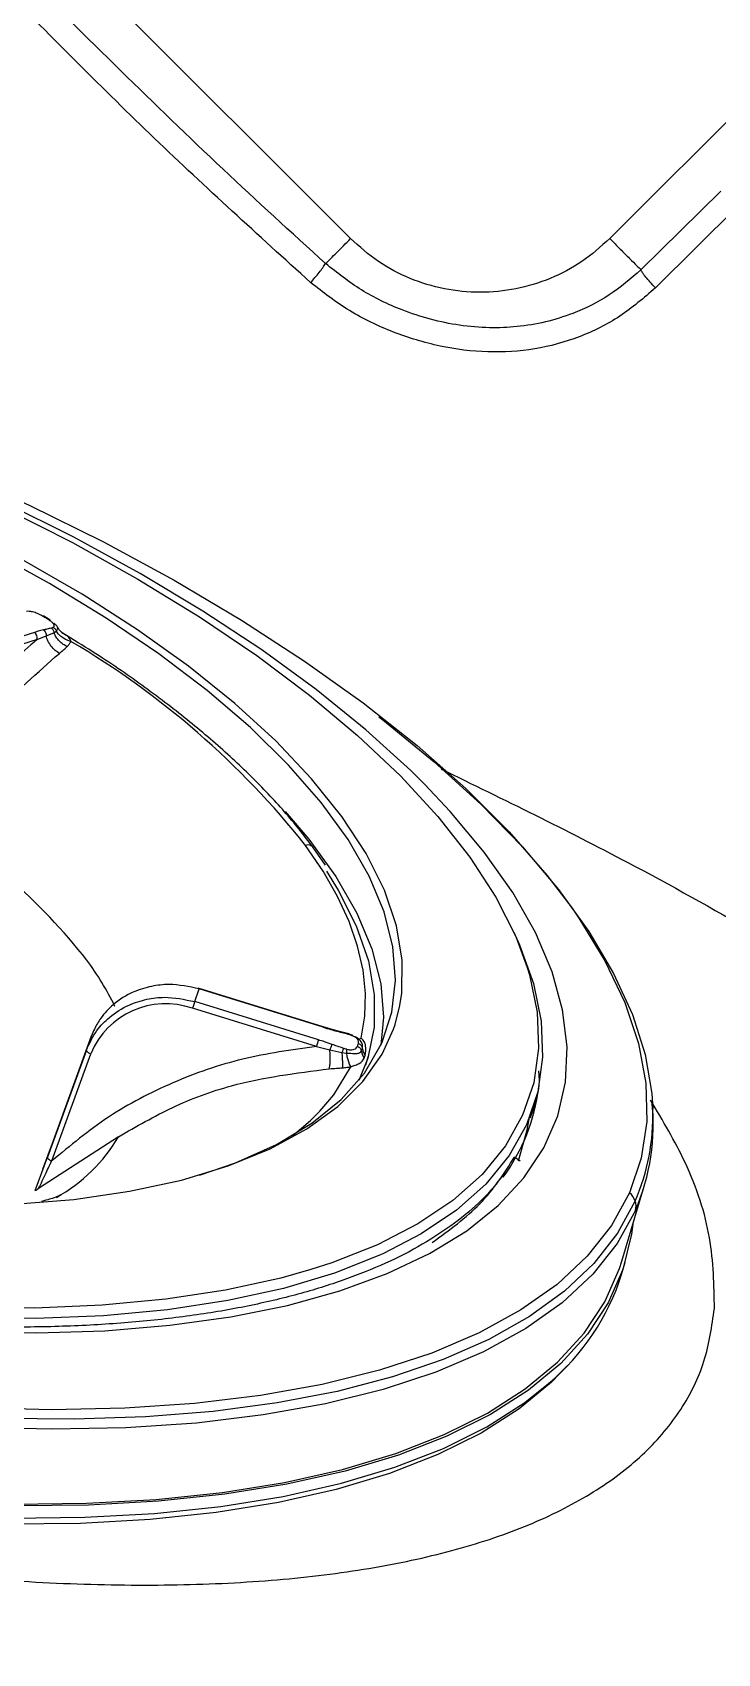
# Model space of a CAD drawing. Extents: x 400 to 501, y 484 to 634.
# Drawn here: x 454.964 to 456.466, y 540.84 to 544.394 of the extents above; entities that cross this region are included whole.
import ezdxf

# ---------------------------------------------------------------- set-up
doc = ezdxf.new("R2010")
doc.units = 0
doc.header["$MEASUREMENT"] = 0
doc.layers.add('DIM', color=3, linetype='Continuous')
doc.layers.add('GEOMETRY', color=3, linetype='Continuous', lineweight=25)

# ---------------------------------------------------------------- blocks, each defined once
blk = doc.blocks.new('2026 GRANDEE')
at = {"layer": 'GEOMETRY', "ltscale": 16}
for p, q in [((5.237, -52.898), (4.5782, -52.2391)), ((6.464, -52.2391), (5.8052, -52.898)), ((6.0486, -52.794), (5.8736, -52.9664)), ((6.0835, -52.8288), (5.9054, -53.006)), ((4.5766, -53.7327), (4.5649, -53.7257)), ((4.5439, -53.7613), (4.3734, -53.8161)), ((4.5498, -53.7766), (4.3793, -53.8315)), ((4.5498, -53.7766), (4.5696, -53.769)), ((4.5696, -53.769), (4.5868, -53.7624)), ((4.6241, -53.7742), (4.6049, -53.7622)), ((5.1818, -54.272), (5.1553, -54.2332)), ((4.8953, -54.5708), (4.9052, -54.543)), ((5.1772, -54.6259), (4.9028, -54.5411)), ((5.1767, -54.6269), (4.9052, -54.543)), ((5.162, -54.6693), (4.8906, -54.5855)), ((5.1666, -54.6547), (4.8953, -54.5708)), ((5.2071, -54.6346), (5.1771, -54.626)), ((4.5854, -54.8755), (4.6692, -54.6458)), ((4.6639, -54.6622), (4.6619, -54.6673)), ((4.6691, -54.6458), (4.6631, -54.6626)), ((5.2329, -54.6415), (5.2068, -54.6345)), ((5.2408, -54.6441), (5.2327, -54.6414)), ((4.658, -54.6769), (4.5725, -54.9116)), ((4.582, -54.9202), (4.6675, -54.6854)), ((5.162, -54.6693), (5.1916, -54.6764)), ((5.1916, -54.6764), (5.218, -54.6827)), ((5.218, -54.6827), (5.2275, -54.6837)), ((5.2703, -54.7092), (5.2761, -54.6897)), ((5.6317, -54.8255), (5.6434, -54.7836)), ((5.6249, -54.8476), (5.629, -54.8248)), ((4.7283, -54.8671), (4.5529, -54.9809)), ((4.5621, -54.9381), (4.5854, -54.8755)), ((5.6249, -54.8476), (5.6046, -54.9205)), ((4.5454, -54.9846), (4.5725, -54.9116)), ((5.6089, -54.9208), (5.5964, -54.912)), ((5.8318, -55.1398), (5.881, -54.9756)), ((5.8312, -55.1689), (5.8393, -55.1421))]:
    blk.add_line(p, q, dxfattribs=at)
at = {"layer": 'GEOMETRY', "ltscale": 16, "flags": 128}
for points in [[(5.3062, -54.6599), (5.3277, -54.5937), (5.3356, -54.5238), (5.3298, -54.4504), (5.3104, -54.3742), (5.2775, -54.2957), (5.2314, -54.2155), (5.1723, -54.1341), (5.1008, -54.0521), (5.0173, -53.9701), (4.9224, -53.8888), (4.8168, -53.8086), (4.7013, -53.7302), (4.5767, -53.6541), (4.4438, -53.5809)], [(3.827, -53.2041), (4.0096, -53.2663), (4.1886, -53.3336), (4.3632, -53.4058), (4.5323, -53.4824), (4.6951, -53.563), (4.8505, -53.6471), (4.9978, -53.7343), (5.1361, -53.8241), (5.2646, -53.9159), (5.3827, -54.0093), (5.4896, -54.1038), (5.5847, -54.1987), (5.6676, -54.2936), (5.7225, -54.366)], [(5.3989, -54.094), (5.3688, -54.0642), (5.2706, -53.975), (5.1615, -53.8867), (5.0423, -53.7998), (4.9134, -53.7148), (4.7758, -53.6322), (4.6301, -53.5525), (4.4774, -53.4762), (4.3184, -53.4037), (4.1541, -53.3354), (3.9854, -53.2717), (3.8134, -53.213)], [(3.8185, -53.2242), (3.9893, -53.283), (4.1567, -53.3468), (4.3194, -53.4153), (4.4767, -53.488), (4.6274, -53.5645), (4.7707, -53.6444), (4.9056, -53.7271), (5.0314, -53.8122), (5.1473, -53.8991), (5.2525, -53.9872), (5.3465, -54.0761), (5.4286, -54.1652), (5.4983, -54.2539), (5.5552, -54.3417), (5.599, -54.428), (5.6245, -54.4959)], [(5.3453, -54.5794), (5.3494, -54.5524), (5.3504, -54.4801), (5.3376, -54.4045), (5.3111, -54.3264), (5.271, -54.2463), (5.2178, -54.1647), (5.1517, -54.0822), (5.0732, -53.9994), (4.983, -53.917), (4.8816, -53.8354), (4.7697, -53.7554), (4.6483, -53.6775), (4.5181, -53.6022), (4.3801, -53.5301), (4.2353, -53.4617), (4.0847, -53.3974), (3.9295, -53.3379), (3.7707, -53.2834)], [(5.861, -55.0079), (5.8222, -55.0786), (5.7705, -55.1447), (5.7061, -55.2057), (5.6293, -55.2614), (5.5405, -55.3115), (5.4402, -55.3557), (5.3289, -55.3938), (5.2073, -55.4256), (5.076, -55.4508), (4.9357, -55.4694), (4.7871, -55.4813), (4.631, -55.4864), (4.4682, -55.4847)], [(5.299, -53.9463), (5.3074, -53.9528), (5.4206, -54.045), (5.5229, -54.138), (5.6139, -54.2314), (5.6929, -54.3247), (5.7597, -54.4173), (5.8137, -54.5089), (5.8549, -54.5988), (5.8828, -54.6866), (5.8974, -54.7719), (5.8996, -54.8066)], [(4.3928, -55.2954), (4.549, -55.2973), (4.6986, -55.2923), (4.8406, -55.2805), (4.9743, -55.262), (5.0988, -55.2368), (5.2134, -55.2051), (5.3175, -55.1671), (5.4104, -55.123), (5.4916, -55.0731), (5.5607, -55.0176), (5.6172, -54.9569), (5.6607, -54.8914), (5.6911, -54.8214), (5.7082, -54.7473), (5.7118, -54.6696), (5.702, -54.5887), (5.6787, -54.5052), (5.6422, -54.4194), (5.5926, -54.3318), (5.5302, -54.2431), (5.4555, -54.1537), (5.3989, -54.094)], [(5.0933, -54.154), (5.1454, -54.2149), (5.2047, -54.2964), (5.251, -54.3768), (5.284, -54.4554), (5.3036, -54.5317), (5.3094, -54.6051), (5.3034, -54.6661)], [(5.2599, -54.6508), (5.2682, -54.6029), (5.2697, -54.5532), (5.2645, -54.502), (5.2525, -54.4493), (5.2338, -54.3954), (5.2085, -54.3404), (5.1766, -54.2847), (5.1383, -54.2283)], [(5.184, -54.2846), (5.2098, -54.3261), (5.2496, -54.4049), (5.2761, -54.4817), (5.2891, -54.5559), (5.2886, -54.6271), (5.2746, -54.6947), (5.2548, -54.7435)], [(5.7225, -54.366), (5.7378, -54.388), (5.7948, -54.4813), (5.8383, -54.573), (5.8682, -54.6626), (5.8842, -54.7496), (5.8863, -54.8335), (5.8744, -54.9138), (5.8486, -54.9901)], [(5.5947, -54.4183), (5.6075, -54.4461), (5.638, -54.531), (5.6549, -54.6134), (5.658, -54.6928), (5.6473, -54.7687), (5.6228, -54.8406), (5.5848, -54.9081), (5.5333, -54.9708), (5.4689, -55.0283), (5.3918, -55.0802), (5.3092, -55.1232)], [(5.6245, -54.4959), (5.6294, -54.5124), (5.6462, -54.5943), (5.6492, -54.6732), (5.6386, -54.7487), (5.6143, -54.8201), (5.5765, -54.8872), (5.5254, -54.9495), (5.4613, -55.0067), (5.3847, -55.0583), (5.296, -55.104), (5.1957, -55.1436), (5.1498, -55.1585)], [(5.3312, -54.6311), (5.3346, -54.6212), (5.3453, -54.5794)], [(5.1767, -54.6269), (5.177, -54.6262), (5.1771, -54.6259), (5.1771, -54.626)], [(3.0997, -54.8045), (3.2609, -54.8535), (3.4234, -54.8967), (3.586, -54.9337), (3.7475, -54.9643), (3.9067, -54.9883), (4.0625, -55.0055), (4.2138, -55.0157), (4.3595, -55.019), (4.4986, -55.0152), (4.63, -55.0044), (4.7527, -54.9867), (4.866, -54.9622), (4.969, -54.9311), (5.0609, -54.8936), (5.1411, -54.85), (5.209, -54.8005), (5.2641, -54.7457), (5.3061, -54.6857), (5.3312, -54.6311)], [(4.9059, -54.9513), (4.985, -54.9242), (5.0747, -54.884), (5.152, -54.8376), (5.2164, -54.7853), (5.2672, -54.7274), (5.3042, -54.6644)], [(5.17, -54.8108), (5.2, -54.7752), (5.2374, -54.7137)], [(5.1095, -54.8648), (5.149, -54.8317), (5.17, -54.8108)], [(5.8486, -54.9901), (5.809, -55.0619), (5.756, -55.1289), (5.6897, -55.1907), (5.6105, -55.2469), (5.5189, -55.2972), (5.4154, -55.3413), (5.3006, -55.3791), (5.1751, -55.4102), (5.0396, -55.4346), (4.8949, -55.452), (4.7418, -55.4623), (4.5811, -55.4656), (4.4137, -55.4618), (4.2406, -55.4509), (4.0628, -55.433), (3.8812, -55.4081), (3.6969, -55.3765), (3.5108, -55.3383), (3.3241, -55.2936), (3.1377, -55.2428), (2.9527, -55.1862)], [(5.3092, -55.1232), (5.3026, -55.1262), (5.2017, -55.1661), (5.0898, -55.1995), (4.9676, -55.2264), (4.8359, -55.2464), (4.6953, -55.2596), (4.5469, -55.2658), (4.3916, -55.2649), (4.2302, -55.257), (4.0637, -55.2422), (3.8933, -55.2205), (3.7199, -55.192), (3.5446, -55.157), (3.3685, -55.1156), (3.1926, -55.0681), (3.0181, -55.0149)], [(5.1498, -55.1585), (5.0845, -55.1769), (4.9631, -55.2036), (4.8321, -55.2235), (4.6924, -55.2366), (4.5449, -55.2427), (4.3905, -55.2419), (4.2301, -55.2341), (4.0646, -55.2193), (3.8952, -55.1977), (3.7229, -55.1694), (3.5486, -55.1346), (3.3736, -55.0935), (3.1988, -55.0463), (3.0253, -54.9933)], [(5.8614, -55.0286), (5.8215, -55.1011), (5.768, -55.1687), (5.701, -55.231), (5.6212, -55.2877), (5.5288, -55.3385), (5.4243, -55.383), (5.3085, -55.4211), (5.1818, -55.4525), (5.0451, -55.4771), (4.8991, -55.4947), (4.7446, -55.5051), (4.5824, -55.5084), (4.4136, -55.5046), (4.2389, -55.4936), (4.0595, -55.4755), (3.8763, -55.4504), (3.6903, -55.4185), (3.5025, -55.3799), (3.3141, -55.3349), (3.126, -55.2837), (2.9394, -55.2265)], [(5.8559, -55.0591), (5.8531, -55.0807), (5.8342, -55.1581), (5.8018, -55.2314), (5.7563, -55.3001), (5.6979, -55.3641), (5.6268, -55.4228), (5.5435, -55.476), (5.4484, -55.5235), (5.342, -55.5649), (5.2249, -55.6), (5.0976, -55.6287), (4.961, -55.6508), (4.8156, -55.6661), (4.6623, -55.6747), (4.5019, -55.6764)], [(2.8902, -55.3908), (3.0725, -55.4467), (3.2561, -55.4969), (3.4402, -55.5413), (3.6236, -55.5795), (3.8055, -55.6113), (3.9849, -55.6367), (4.1608, -55.6554), (4.3323, -55.6674), (4.4984, -55.6725), (4.6583, -55.6708), (4.8111, -55.6623), (4.9561, -55.647), (5.0923, -55.625), (5.2192, -55.5964), (5.336, -55.5614), (5.4421, -55.5201), (5.5369, -55.4728), (5.62, -55.4197), (5.6908, -55.3612), (5.7491, -55.2974), (5.7944, -55.2288), (5.8266, -55.1558), (5.8318, -55.1398)], [(5.7126, -55.3688), (5.6772, -55.4052), (5.6063, -55.4638), (5.5233, -55.5168), (5.4285, -55.5641), (5.3224, -55.6054), (5.2056, -55.6404), (5.0788, -55.669), (4.9426, -55.691), (4.7976, -55.7063), (4.6449, -55.7148), (4.485, -55.7165), (4.3317, -55.712)], [(2.8808, -55.4206), (3.0636, -55.4767), (3.2478, -55.5271), (3.4324, -55.5716), (3.6165, -55.6099), (3.7989, -55.6419), (3.9789, -55.6673), (4.1553, -55.686), (4.3273, -55.698), (4.4939, -55.7032), (4.6543, -55.7015), (4.8075, -55.693), (4.9529, -55.6776), (5.0896, -55.6555), (5.2168, -55.6268), (5.334, -55.5917), (5.4404, -55.5503), (5.5355, -55.5029), (5.6188, -55.4497), (5.671, -55.4081)]]:
    blk.add_lwpolyline(points, dxfattribs=at)
at = {"layer": 'GEOMETRY', "ltscale": 16}
for centre, radius, start, end in [((4.5361, -53.7731), 0.0142, 345.6466, 56.6855), ((3.6747, -55.3922), 1.87, 38.4928, 59.4938), ((3.5572, -55.3507), 1.4042, 38.3223, 58.6289), ((5.1433, -54.243), 0.0156, 39.2256, 108.6122), ((4.1543, -54.8555), 0.6289, 25.8636, 36.6635), ((4.8317, -54.753), 0.1776, 70.6322, 157.6388), ((5.5619, -54.788), 0.4171, 161.3602, 163.472), ((4.9872, -54.5191), 0.3487, 335.374, 336.1978), ((4.9504, -54.5779), 0.3374, 339.738, 340.8476), ((5.2364, -54.7089), 0.4161, 323.6537, 353.0228), ((5.4364, -54.8222), 0.4634, 336.3663, 1.9206), ((5.43, -54.8407), 0.4706, 336.4697, 6.4043), ((4.4157, -54.6831), 0.3628, 299.1484, 329.5065), ((5.8233, -55.0208), 0.0398, 18.8168, 50.572), ((5.8286, -55.019), 0.0342, 343.6492, 18.7999), ((5.3405, -55.0134), 0.5148, 309.9473, 342.4144)]:
    blk.add_arc(centre, radius, start, end, dxfattribs=at)
for points, knots in [([(5.1823, -52.9527), (5.107, -52.8841), (4.9549, -52.7455), (4.7319, -52.5292), (4.5834, -52.3823), (4.5088, -52.3085)], [0, 0, 0, 0, 0.3283058, 0.6626948, 1, 1, 1, 1]), ([(5.1494, -52.9943), (5.0345, -52.89), (4.8037, -52.6806), (4.5836, -52.4579), (4.4732, -52.3461)], [0, 0, 0, 0, 0.498134, 1, 1, 1, 1]), ([(5.1494, -52.9943), (5.1526, -52.9907), (5.159, -52.9835), (5.1682, -52.9721), (5.1765, -52.9613), (5.1804, -52.9556), (5.1823, -52.9527)], [0, 0, 0, 0, 0.2499984, 0.4999999, 0.7500014, 1, 1, 1, 1]), ([(5.8736, -52.9664), (5.851, -52.9858), (5.8057, -53.0246), (5.733, -53.0605), (5.6645, -53.0819), (5.6032, -53.0921), (5.5399, -53.0945), (5.4763, -53.0891), (5.4118, -53.0759), (5.3389, -53.0518), (5.2593, -53.0137), (5.2078, -52.9729), (5.1823, -52.9527)], [0, 0, 0, 0, 0.1175229, 0.2357393, 0.3188115, 0.4022129, 0.4815891, 0.5689926, 0.654297, 0.7409211, 0.871597, 1, 1, 1, 1]), ([(5.9054, -53.006), (5.8801, -53.0278), (5.8294, -53.0715), (5.7389, -53.1163), (5.6409, -53.1431), (5.5372, -53.1495), (5.4322, -53.1363), (5.33, -53.1052), (5.2331, -53.0592), (5.1772, -53.0159), (5.1494, -52.9943)], [0, 0, 0, 0, 0.120848, 0.241915, 0.364553, 0.489566, 0.616684, 0.7449, 0.873078, 1, 1, 1, 1]), ([(5.9054, -53.006), (5.9015, -53.0018), (5.8938, -52.9935), (5.8839, -52.9818), (5.8764, -52.9719), (5.8745, -52.9682), (5.8736, -52.9664)], [0, 0, 0, 0, 0.249997, 0.5, 0.750004, 1, 1, 1, 1]), ([(4.5618, -53.7255), (4.5582, -53.7235), (4.5515, -53.7199), (4.5409, -53.7164), (4.5322, -53.7149), (4.5282, -53.7151), (4.5263, -53.7152)], [0, 0, 0, 0, 0.333235, 0.622136, 0.821177, 1, 1, 1, 1]), ([(4.5618, -53.7255), (4.5624, -53.7253), (4.5637, -53.7251), (4.5652, -53.7258), (4.5662, -53.7273), (4.5663, -53.7288), (4.5663, -53.7296)], [0, 0, 0, 0, 0.24462, 0.500001, 0.755382, 1, 1, 1, 1]), ([(4.5735, -53.7325), (4.5713, -53.7312), (4.5674, -53.7288), (4.5635, -53.7265), (4.5618, -53.7255)], [0, 0, 0, 0, 0.56, 1, 1, 1, 1]), ([(4.5735, -53.7325), (4.5741, -53.7323), (4.5754, -53.7321), (4.5769, -53.7328), (4.5779, -53.7343), (4.5781, -53.7359), (4.5781, -53.7366)], [0, 0, 0, 0, 0.2446187, 0.4999994, 0.7553805, 1, 1, 1, 1]), ([(4.5851, -53.7503), (4.5859, -53.7497), (4.5874, -53.7484), (4.5875, -53.7455), (4.5856, -53.7418), (4.5809, -53.7372), (4.576, -53.7341), (4.5735, -53.7325)], [0, 0, 0, 0, 0.149496, 0.312796, 0.494673, 0.732671, 1, 1, 1, 1]), ([(4.592, -53.7584), (4.5934, -53.7563), (4.596, -53.7522), (4.5937, -53.7472), (4.5889, -53.7436), (4.5866, -53.7419)], [0, 0, 0, 0, 0.349623, 0.68306, 1, 1, 1, 1]), ([(0.4397, -53.7516), (0.4317, -53.803), (0.4156, -53.9058), (0.4574, -54.0714), (0.5397, -54.2277), (0.6519, -54.372), (0.7796, -54.5023), (0.9328, -54.6318), (1.1097, -54.7594), (1.308, -54.8841), (1.5254, -55.0047), (1.7594, -55.1204), (2.007, -55.2301), (2.2657, -55.3332), (2.5326, -55.4289), (2.8052, -55.5166), (3.0811, -55.5956), (3.3577, -55.6652), (3.6327, -55.7249), (3.9039, -55.7738), (4.1688, -55.8115), (4.4251, -55.8373), (4.6705, -55.8505), (4.9025, -55.8506), (5.1186, -55.837), (5.3167, -55.8095), (5.4944, -55.7679), (5.6498, -55.7124), (5.781, -55.6433), (5.8868, -55.5612), (5.9651, -55.4666), (6.0178, -55.3613), (6.029, -55.2827), (6.0347, -55.2434)], [0, 0, 0, 0, 0.042376, 0.084748, 0.127116, 0.15889, 0.190626, 0.222293, 0.253858, 0.285299, 0.316594, 0.347719, 0.37866, 0.409424, 0.440034, 0.470522, 0.500928, 0.5313, 0.561689, 0.592142, 0.622705, 0.65341, 0.684271, 0.715305, 0.746526, 0.777918, 0.809454, 0.841102, 0.872832, 0.904614, 0.93642, 0.968221, 1, 1, 1, 1]), ([(4.5498, -53.7766), (4.5137, -53.8085), (4.4416, -53.8724), (4.3377, -53.9914), (4.2596, -54.0924), (4.2204, -54.1562), (4.2105, -54.1724)], [0, 0, 0, 0, 0.2994002, 0.598822, 0.8982439, 1, 1, 1, 1]), ([(4.5639, -53.7559), (4.56, -53.7568), (4.5531, -53.7584), (4.5467, -53.7604), (4.5439, -53.7613)], [0, 0, 0, 0, 0.559967, 1, 1, 1, 1]), ([(4.581, -53.7519), (4.5779, -53.7527), (4.5722, -53.754), (4.5664, -53.7553), (4.5639, -53.7559)], [0, 0, 0, 0, 0.559999, 1, 1, 1, 1]), ([(4.5639, -53.7559), (4.5648, -53.7566), (4.5665, -53.758), (4.5684, -53.7614), (4.5696, -53.7652), (4.5696, -53.7677), (4.5696, -53.769)], [0, 0, 0, 0, 0.243098, 0.5, 0.756902, 1, 1, 1, 1]), ([(4.5987, -53.8073), (4.5956, -53.8053), (4.5892, -53.8011), (4.5803, -53.7915), (4.5731, -53.7802), (4.5707, -53.7727), (4.5696, -53.769)], [0, 0, 0, 0, 0.233439, 0.486577, 0.746986, 1, 1, 1, 1]), ([(4.5851, -53.7503), (4.5845, -53.7507), (4.5833, -53.7513), (4.5817, -53.7518), (4.581, -53.7519)], [0, 0, 0, 0, 0.5597516, 1, 1, 1, 1]), ([(4.581, -53.7519), (4.5818, -53.7525), (4.5833, -53.7536), (4.585, -53.7562), (4.5863, -53.7592), (4.5867, -53.7613), (4.5868, -53.7624)], [0, 0, 0, 0, 0.245275, 0.5, 0.754725, 1, 1, 1, 1]), ([(4.5851, -53.7503), (4.5859, -53.7508), (4.5874, -53.7516), (4.5894, -53.7536), (4.591, -53.7559), (4.5917, -53.7576), (4.592, -53.7584)], [0, 0, 0, 0, 0.246536, 0.5, 0.753464, 1, 1, 1, 1]), ([(4.5868, -53.7624), (4.588, -53.7617), (4.59, -53.7605), (4.5914, -53.7591), (4.592, -53.7584)], [0, 0, 0, 0, 0.564894, 1, 1, 1, 1]), ([(4.6156, -53.7925), (4.6127, -53.791), (4.6067, -53.7878), (4.5985, -53.7804), (4.5913, -53.7718), (4.5883, -53.7655), (4.5868, -53.7624)], [0, 0, 0, 0, 0.240022, 0.493069, 0.749788, 1, 1, 1, 1]), ([(4.6239, -53.7811), (4.6208, -53.7801), (4.6143, -53.7783), (4.6052, -53.773), (4.5973, -53.7663), (4.5938, -53.761), (4.592, -53.7584)], [0, 0, 0, 0, 0.241724, 0.494678, 0.750434, 1, 1, 1, 1]), ([(4.6038, -53.7608), (4.602, -53.7594), (4.5982, -53.7565), (4.5949, -53.7504), (4.5933, -53.7472)], [0, 0, 0, 0, 0.482911, 1, 1, 1, 1]), ([(4.6032, -53.7609), (4.6073, -53.7632), (4.6169, -53.7686), (4.6214, -53.7766), (4.6239, -53.7811)], [0, 0, 0, 0, 0.4351942, 1, 1, 1, 1]), ([(5.1553, -54.2332), (5.1451, -54.2197), (5.1155, -54.1805), (5.0581, -54.1153), (4.9799, -54.0382), (4.8916, -53.9617), (4.7936, -53.8864), (4.7044, -53.8237), (4.645, -53.7871), (4.6241, -53.7742)], [0, 0, 0, 0, 0.086663, 0.251693, 0.416693, 0.5816, 0.7464, 0.911097, 1, 1, 1, 1]), ([(4.2881, -54.1518), (4.3151, -54.1141), (4.369, -54.0388), (4.4729, -53.9178), (4.551, -53.8492), (4.5987, -53.8073)], [0, 0, 0, 0, 0.280162, 0.56032, 1, 1, 1, 1]), ([(4.5987, -53.8073), (4.602, -53.8046), (4.6079, -53.7997), (4.6132, -53.7947), (4.6156, -53.7925)], [0, 0, 0, 0, 0.559373, 1, 1, 1, 1]), ([(4.6156, -53.7925), (4.6175, -53.7905), (4.6209, -53.7868), (4.623, -53.7828), (4.6239, -53.7811)], [0, 0, 0, 0, 0.559021, 1, 1, 1, 1]), ([(5.436, -54.0609), (5.573, -54.1277), (5.9016, -54.2877), (6.3989, -54.5814), (6.9321, -54.9309), (7.4463, -55.3127), (7.9473, -55.7276), (8.4371, -56.1781), (8.9218, -56.6658), (9.2309, -57.0156), (9.3882, -57.1935)], [0, 0, 0, 0, 0.089416, 0.214327, 0.339779, 0.465935, 0.593743, 0.725808, 0.860534, 1, 1, 1, 1]), ([(4.9052, -54.543), (4.8831, -54.5382), (4.8481, -54.5307), (4.7993, -54.5365), (4.7567, -54.5497), (4.7182, -54.5737), (4.691, -54.6034), (4.6765, -54.6273), (4.6711, -54.6408), (4.6691, -54.6458)], [0, 0, 0, 0, 0.225427, 0.356568, 0.499702, 0.690185, 0.837163, 0.940472, 1, 1, 1, 1]), ([(4.658, -54.6769), (4.6648, -54.6622), (4.6772, -54.6354), (4.7098, -54.6018), (4.7473, -54.5781), (4.7891, -54.5647), (4.838, -54.5586), (4.873, -54.5661), (4.8953, -54.5708)], [0, 0, 0, 0, 0.176664, 0.320153, 0.500148, 0.642586, 0.77352, 1, 1, 1, 1]), ([(5.1767, -54.6269), (5.1824, -54.6286), (5.1925, -54.6317), (5.2026, -54.6344), (5.2071, -54.6356)], [0, 0, 0, 0, 0.5599672, 1, 1, 1, 1]), ([(5.1966, -54.6646), (5.191, -54.6626), (5.1811, -54.6592), (5.1711, -54.656), (5.1666, -54.6547)], [0, 0, 0, 0, 0.559967, 1, 1, 1, 1]), ([(5.1966, -54.6646), (5.1962, -54.6651), (5.1956, -54.6663), (5.1943, -54.6693), (5.1929, -54.6728), (5.192, -54.6752), (5.1916, -54.6764)], [0, 0, 0, 0, 0.243098, 0.5, 0.756902, 1, 1, 1, 1]), ([(5.2218, -54.6734), (5.2171, -54.6718), (5.2087, -54.6688), (5.2003, -54.6659), (5.1966, -54.6646)], [0, 0, 0, 0, 0.559999, 1, 1, 1, 1]), ([(5.2071, -54.6356), (5.2119, -54.6369), (5.2205, -54.6392), (5.229, -54.6415), (5.2328, -54.6425)], [0, 0, 0, 0, 0.559999, 1, 1, 1, 1]), ([(5.2328, -54.6425), (5.2328, -54.6422), (5.2329, -54.6414), (5.2328, -54.6414), (5.2324, -54.6421), (5.232, -54.6432), (5.2318, -54.6437)], [0, 0, 0, 0, 0.245331, 0.5, 0.754669, 1, 1, 1, 1]), ([(5.2328, -54.6425), (5.2341, -54.6429), (5.2363, -54.6436), (5.2385, -54.6444), (5.2395, -54.6448)], [0, 0, 0, 0, 0.559773, 1, 1, 1, 1]), ([(5.2395, -54.6448), (5.2397, -54.6445), (5.2403, -54.6439), (5.241, -54.644), (5.2411, -54.6451), (5.2411, -54.6458)], [0, 0, 0, 0, 0.2772283, 0.5621236, 1, 1, 1, 1]), ([(5.2543, -54.6629), (5.2546, -54.6611), (5.2552, -54.6576), (5.2517, -54.6521), (5.246, -54.6477), (5.2416, -54.6457), (5.2395, -54.6448)], [0, 0, 0, 0, 0.333507, 0.622395, 0.821331, 1, 1, 1, 1]), ([(5.2628, -54.6726), (5.2631, -54.6707), (5.2639, -54.667), (5.2608, -54.6591), (5.2534, -54.6506), (5.2452, -54.6474), (5.2411, -54.6458)], [0, 0, 0, 0, 0.229208, 0.473255, 0.730955, 1, 1, 1, 1]), ([(5.2521, -54.669), (5.2525, -54.6679), (5.2532, -54.6658), (5.2539, -54.6638), (5.2543, -54.6629)], [0, 0, 0, 0, 0.56, 1, 1, 1, 1]), ([(5.2543, -54.6629), (5.2553, -54.6633), (5.2575, -54.6642), (5.2602, -54.6665), (5.2621, -54.6694), (5.2626, -54.6715), (5.2628, -54.6726)], [0, 0, 0, 0, 0.244431, 0.5, 0.75557, 1, 1, 1, 1]), ([(5.2547, -54.6534), (5.2547, -54.6534), (5.2564, -54.6534), (5.2582, -54.6521), (5.2599, -54.6508)], [0, 0, 0, 0, 0.019809, 1, 1, 1, 1]), ([(5.2691, -54.6886), (5.2704, -54.682), (5.2722, -54.6724), (5.2672, -54.6573), (5.2621, -54.6528), (5.2599, -54.6508)], [0, 0, 0, 0, 0.5536991, 0.80157, 1, 1, 1, 1]), ([(5.162, -54.6693), (5.1076, -54.6768), (4.999, -54.6917), (4.8457, -54.7457), (4.7031, -54.8196), (4.6223, -54.8867), (4.582, -54.9202)], [0, 0, 0, 0, 0.249991, 0.5, 0.750009, 1, 1, 1, 1]), ([(5.1902, -54.718), (5.1907, -54.7162), (5.1917, -54.7123), (5.1924, -54.7022), (5.1925, -54.6897), (5.1919, -54.6808), (5.1916, -54.6764)], [0, 0, 0, 0, 0.233408, 0.486539, 0.746962, 1, 1, 1, 1]), ([(5.2218, -54.6734), (5.2216, -54.6739), (5.2211, -54.6748), (5.2201, -54.677), (5.219, -54.6797), (5.2183, -54.6817), (5.218, -54.6827)], [0, 0, 0, 0, 0.245349, 0.5, 0.754651, 1, 1, 1, 1]), ([(5.218, -54.6827), (5.2182, -54.6863), (5.2187, -54.6934), (5.2191, -54.703), (5.2192, -54.7109), (5.2191, -54.7141), (5.219, -54.7157)], [0, 0, 0, 0, 0.249818, 0.506113, 0.759177, 1, 1, 1, 1]), ([(5.2285, -54.6753), (5.2273, -54.675), (5.225, -54.6744), (5.2228, -54.6737), (5.2218, -54.6734)], [0, 0, 0, 0, 0.559778, 1, 1, 1, 1]), ([(5.2285, -54.6753), (5.2285, -54.6758), (5.2285, -54.6767), (5.2283, -54.6787), (5.228, -54.6811), (5.2277, -54.6828), (5.2275, -54.6837)], [0, 0, 0, 0, 0.246536, 0.5, 0.753464, 1, 1, 1, 1]), ([(5.2275, -54.6837), (5.2322, -54.6839), (5.2415, -54.6843), (5.2517, -54.6847), (5.2582, -54.683), (5.2598, -54.6801), (5.2606, -54.6787)], [0, 0, 0, 0, 0.2703, 0.528504, 0.772271, 1, 1, 1, 1]), ([(5.2275, -54.6837), (5.2282, -54.687), (5.2296, -54.6937), (5.2322, -54.7024), (5.2348, -54.7095), (5.2365, -54.7123), (5.2374, -54.7137)], [0, 0, 0, 0, 0.249554, 0.505269, 0.758211, 1, 1, 1, 1]), ([(5.2285, -54.6753), (5.2305, -54.6757), (5.2345, -54.6764), (5.2402, -54.6764), (5.2457, -54.6754), (5.2501, -54.6729), (5.2514, -54.6703), (5.2521, -54.669)], [0, 0, 0, 0, 0.14944, 0.31246, 0.494168, 0.732247, 1, 1, 1, 1]), ([(5.2374, -54.7137), (5.2408, -54.7124), (5.2485, -54.7094), (5.2603, -54.7059), (5.2642, -54.6993), (5.2669, -54.6948)], [0, 0, 0, 0, 0.196743, 0.444308, 1, 1, 1, 1]), ([(5.2521, -54.669), (5.2532, -54.6694), (5.2553, -54.6703), (5.258, -54.6726), (5.2599, -54.6755), (5.2604, -54.6776), (5.2606, -54.6787)], [0, 0, 0, 0, 0.244427, 0.5, 0.755573, 1, 1, 1, 1]), ([(5.2628, -54.6726), (5.2624, -54.6737), (5.2617, -54.6757), (5.2609, -54.6778), (5.2606, -54.6787)], [0, 0, 0, 0, 0.56, 1, 1, 1, 1]), ([(5.2606, -54.6787), (5.2612, -54.6815), (5.2623, -54.6871), (5.2653, -54.6922), (5.2669, -54.6948)], [0, 0, 0, 0, 0.503195, 1, 1, 1, 1]), ([(5.2628, -54.6726), (5.2633, -54.6754), (5.2644, -54.681), (5.2675, -54.6861), (5.2691, -54.6886)], [0, 0, 0, 0, 0.502879, 1, 1, 1, 1]), ([(4.7283, -54.8671), (4.7672, -54.8446), (4.8452, -54.7995), (4.999, -54.7425), (5.1177, -54.7273), (5.1902, -54.718)], [0, 0, 0, 0, 0.280166, 0.560322, 1, 1, 1, 1]), ([(5.1902, -54.718), (5.1955, -54.7177), (5.2051, -54.717), (5.2148, -54.7163), (5.219, -54.716)], [0, 0, 0, 0, 0.559328, 1, 1, 1, 1]), ([(5.219, -54.716), (5.2225, -54.7156), (5.2287, -54.7151), (5.2347, -54.7141), (5.2374, -54.7137)], [0, 0, 0, 0, 0.5605246, 1, 1, 1, 1]), ([(5.219, -54.7157), (5.219, -54.7158), (5.219, -54.7158), (5.219, -54.7159), (5.219, -54.716)], [0, 0, 0, 0, 0.560671, 1, 1, 1, 1]), ([(5.649, -54.7229), (5.6493, -54.7262), (5.6531, -54.76), (5.643, -54.7903), (5.6339, -54.8176)], [0, 0, 0, 0, 0.098597, 1, 1, 1, 1]), ([(6.0347, -55.2434), (6.0338, -55.1925), (6.0321, -55.0907), (5.9833, -54.9362), (5.9217, -54.8321), (5.8948, -54.7866)], [0, 0, 0, 0, 0.360017, 0.720389, 1, 1, 1, 1]), ([(5.416, -55.099), (5.4534, -55.0717), (5.5298, -55.0159), (5.5739, -54.9472), (5.5964, -54.912)], [0, 0, 0, 0, 0.4888961, 1, 1, 1, 1]), ([(5.575, -54.9454), (5.5652, -54.9589), (5.5414, -54.9913), (5.4903, -55.0384), (5.424, -55.0867), (5.3467, -55.1302), (5.2593, -55.1687), (5.1619, -55.2021), (5.0552, -55.2301), (4.9395, -55.2526), (4.8156, -55.2693), (4.684, -55.2802), (4.5454, -55.2852), (4.4006, -55.2841), (4.2505, -55.277), (4.0957, -55.2639), (3.9372, -55.2448), (3.7758, -55.2199), (3.6123, -55.1892), (3.4478, -55.1529), (3.283, -55.1112), (3.1375, -55.07), (3.0476, -55.0415), (3.012, -55.0302)], [0, 0, 0, 0, 0.035331, 0.085388, 0.134841, 0.183905, 0.232769, 0.281558, 0.330338, 0.379142, 0.42799, 0.476888, 0.525835, 0.574826, 0.623855, 0.672917, 0.722006, 0.771117, 0.820245, 0.869386, 0.918537, 0.967693, 1, 1, 1, 1]), ([(4.5529, -54.9809), (4.5584, -54.9693), (4.5663, -54.9526), (4.5751, -54.9343), (4.579, -54.9263), (4.5806, -54.9229), (4.5814, -54.9214), (4.5817, -54.9207), (4.5818, -54.9204), (4.5819, -54.9203), (4.5819, -54.9202), (4.582, -54.9202)], [0, 0, 0, 0, 0.560572, 0.806867, 0.915075, 0.962645, 0.983566, 0.992769, 0.996819, 0.9986, 1, 1, 1, 1]), ([(4.5529, -54.9809), (4.5517, -54.9817), (4.5497, -54.9832), (4.5474, -54.9846), (4.5461, -54.9852), (4.5455, -54.9853), (4.5452, -54.9852), (4.5454, -54.9848), (4.5454, -54.9846)], [0, 0, 0, 0, 0.30087, 0.545342, 0.672655, 0.78547, 0.89152, 1, 1, 1, 1]), ([(4.5995, -54.996), (4.5995, -54.996), (4.6013, -54.9951), (4.5947, -54.9982), (4.5821, -55.0029), (4.5658, -55.0073), (4.5595, -55.009)], [0, 0, 0, 0, 0.00392, 0.38156, 0.761479, 1, 1, 1, 1])]:
    blk.add_open_spline(points, degree=3, knots=knots, dxfattribs=at)
for points in [[(5.1823, -52.9527), (5.1858, -52.9492), (5.193, -52.942), (5.2065, -52.9285), (5.2214, -52.9136), (5.2318, -52.9032), (5.237, -52.898)], [(5.8052, -52.898), (5.7855, -52.9155), (5.7462, -52.9506), (5.6757, -52.9873), (5.6, -53.0105), (5.5211, -53.0182), (5.4422, -53.0105), (5.3665, -52.9873), (5.296, -52.9506), (5.2567, -52.9155), (5.237, -52.898)], [(5.8052, -52.898), (5.8129, -52.9057), (5.8285, -52.9212), (5.8491, -52.9419), (5.8656, -52.9584), (5.8709, -52.9637), (5.8736, -52.9664)], [(4.8953, -54.5708), (4.895, -54.5716), (4.8945, -54.5731), (4.8933, -54.5769), (4.8919, -54.5813), (4.891, -54.5841), (4.8906, -54.5855)], [(4.6675, -54.6854), (4.6661, -54.6848), (4.6631, -54.6836), (4.6598, -54.6812), (4.6578, -54.6788), (4.658, -54.6775), (4.658, -54.6769)], [(4.5725, -54.9116), (4.5724, -54.9119), (4.5722, -54.9125), (4.5725, -54.9136), (4.5732, -54.9147), (4.5744, -54.9159), (4.5759, -54.9171), (4.5777, -54.9183), (4.5797, -54.9193), (4.5812, -54.9199), (4.582, -54.9202)]]:
    blk.add_open_spline(points, degree=3, dxfattribs=at)

msp = doc.modelspace()

# ---------------------------------------------------------------- block references
at = {"layer": 'DIM'}
msp.add_blockref('2026 GRANDEE', (450.4248, 596.8403), dxfattribs=at)

doc.saveas('drawing.dxf')
